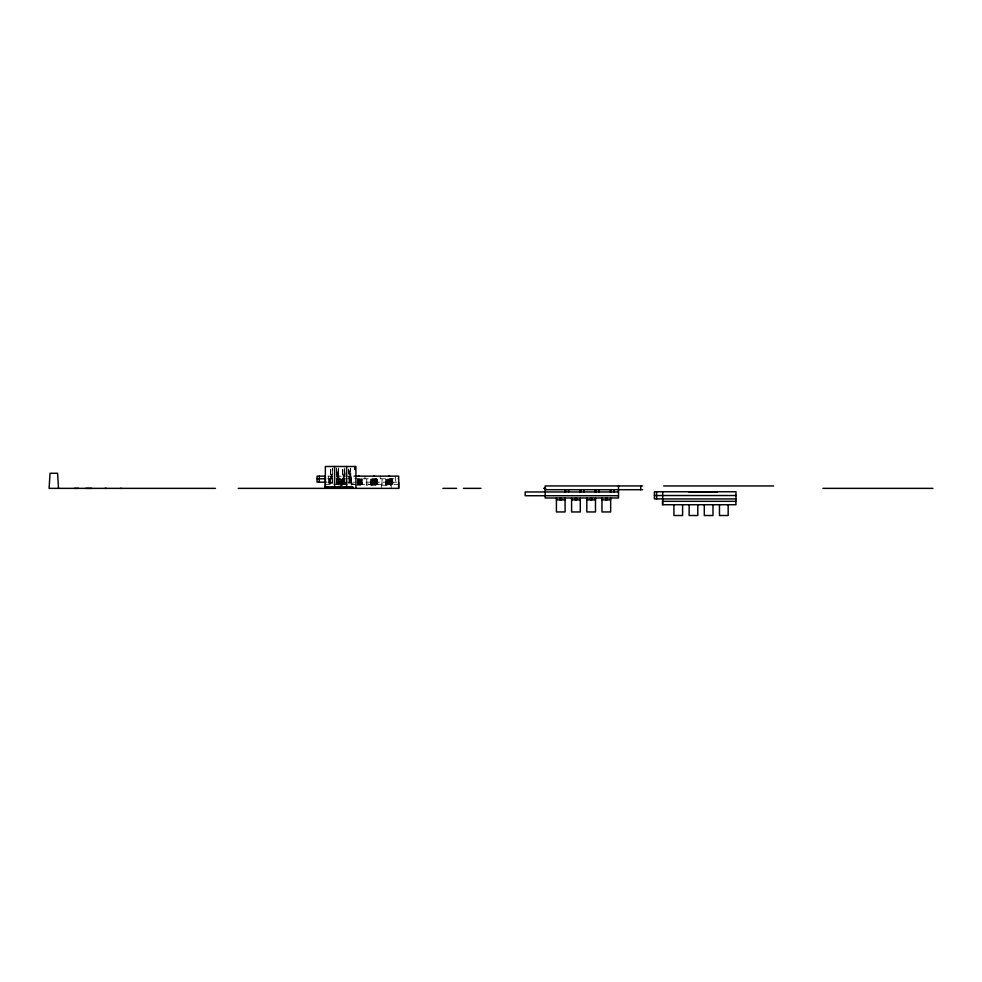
<?xml version="1.0" encoding="UTF-8"?>
<svg xmlns="http://www.w3.org/2000/svg" width="982" height="982" viewBox="0 0 982 982"><rect width="100%" height="100%" fill="white"/><g stroke="black" fill="none" stroke-linecap="round" stroke-linejoin="round"><path stroke-width="0.74" stroke-dasharray="4.91 3.68" d="M328.369 482.174L328.369 478.786M328.516 478.786L328.516 476.147M330.406 476.147L330.369 484.592M331.388 478.786L331.388 476.147M332.26 476.147L332.26 484.592M336.396 484.065L336.396 478.786M340.103 484.065L340.103 478.786M340.926 484.065L340.95 476.147M341.675 484.065L341.675 478.786M342.153 484.065L342.325 478.786M342.62 484.065L342.62 478.786M343.086 484.065L343.086 478.786M343.221 476.147L343.27 478.786L344.007 478.786L344.007 476.147M343.54 484.065L343.54 478.786M343.97 484.065L343.97 478.786M344.387 484.065L344.387 478.786M344.792 484.065L344.792 478.786M348.757 476.147L348.757 478.786L398.667 478.786M349.776 478.786L349.788 476.147M351.028 478.786L351.028 476.147M351.581 484.065L351.581 478.786M357.338 484.065L357.338 478.786M357.509 484.065L357.509 478.786M357.804 484.065L357.816 478.786M358.27 484.065L358.27 478.786M358.725 484.065L358.725 478.786M359.167 484.065L359.167 478.786M359.584 484.065L359.584 478.786M359.977 484.065L359.977 478.786M360.345 484.065L360.345 478.786M356.712 485.268L360.787 485.268L360.689 478.786M360.787 484.065L360.787 482.174M361.008 484.065L361.008 478.786M361.278 484.065L361.278 478.786M361.523 484.065L361.523 478.786M361.732 484.065L361.732 478.786M361.892 478.786L361.892 484.065L362.149 478.786M362.603 484.592L362.579 482.174M364.973 478.786L364.973 476.147M366.777 484.065L366.777 478.786M370.484 484.065L370.484 478.786M371.294 484.065L371.294 478.786M372.055 484.065L372.055 478.786M372.534 484.065L372.534 478.786M372.706 484.065L372.706 478.786M373 484.065L373 478.786M373.467 484.065L373.467 478.786M373.909 484.065L373.909 478.786M374.351 484.065L374.351 478.786M374.768 484.065L374.768 478.786M375.161 484.065L375.161 478.786M375.541 484.065L375.541 478.786M377.788 484.592L366.47 484.065L366.47 485.268L375.983 485.268L375.885 478.786M375.983 484.065L375.983 482.174M376.192 484.065L376.192 478.786M376.474 484.065L376.474 478.786M376.707 484.065L376.707 478.786M376.916 484.065L377.088 478.786M377.211 484.065L377.297 478.786L377.333 484.065M377.763 484.065L377.763 482.174M380.169 478.786L380.169 476.147M381.667 488.361L381.667 484.065L392.984 484.592M381.961 484.065L382.084 478.786M385.668 484.065L385.668 478.786M386.491 484.065L386.491 478.786M387.239 484.065L387.239 478.786M387.718 484.065L387.718 478.786M387.89 484.065L387.89 478.786M388.185 484.065L388.185 478.786M388.651 484.065L388.651 478.786M389.105 484.065L389.105 478.786M389.535 484.065L389.535 478.786M389.952 484.065L389.952 478.786M390.357 484.065L390.357 478.786M390.726 484.065L390.726 478.786M391.167 488.361L391.069 478.786M391.376 484.065L391.376 478.786M391.658 484.065L391.658 478.786M391.904 484.065L391.904 478.786M392.113 484.065L392.113 478.786M392.272 484.065L392.395 478.786M392.481 484.065L392.518 478.786M392.947 484.065L392.947 482.174M395.464 476.147L395.464 484.592M329.878 483.083L330.824 467.997L330.504 483.083L332.702 467.997L331.265 483.083M332.235 483.083L332.665 469.506M344.301 483.083L344.731 469.506M336.347 471.016L336.482 467.997L338.68 483.083L338.36 467.997L339.306 483.083M330.038 483.083L330.824 467.997M342.104 483.083L342.89 467.997L342.583 483.083L344.78 467.997M341.945 483.083L342.792 469.506M343.332 483.083L344.633 469.506M342.129 485.403L345.099 473.766M342.092 485.12L345.087 473.655M341.085 484.347L345.148 471.986M327.865 476.147L353.79 476.147M327.595 478.786L334.261 478.786M335.819 478.786L347.37 478.786M327.706 482.174L355.901 482.174M357.411 482.174L398.667 482.174M328.369 483.083L332.984 483.083M335.807 483.083L346.658 483.083M348.266 483.083L352.882 483.083M336.09 484.065L345.603 484.065M362.579 484.065L351.286 484.065L351.286 485.268M325.349 484.592L398.667 484.592M381.667 485.268L391.167 485.268M336.151 473.766L339.121 485.403M336.74 469.506L339.146 483.083L338.36 467.997M348.77 469.506L350.746 483.083L350.427 467.997L351.212 483.083L348.549 467.997L349.997 483.083M336.617 469.506L337.931 483.083M350.525 469.506L351.372 483.083M348.598 469.506L349.015 483.083M336.531 469.506L336.949 483.083M387.055 482.174L387.055 485.268M385.926 482.174L385.926 485.268M371.871 482.174L371.871 485.268M370.742 482.174L370.742 485.268M329.498 478.786L329.498 484.592M340.361 482.174L340.361 485.268L340.361 482.174M341.49 482.174L341.49 485.268L341.49 482.174"/><path stroke-width="1.47" d="M319.322 482.174L319.248 476.147M238.27 488.361L398.667 488.361L398.667 476.147L354.379 476.147M556.413 497.997L556.413 511.953L565.092 511.953L565.092 497.997M571.598 497.997L571.598 511.953L580.276 511.953L580.276 497.997M586.806 497.997L586.806 511.953L595.485 511.953L595.485 497.997M601.978 497.997L601.978 511.953L610.657 511.953L610.657 497.997M656.577 495.529L656.577 491.749M662.69 504.723L662.69 491.749M673.922 504.957L673.922 515.513L682.6 515.513L682.6 504.957M689.119 504.957L689.119 515.513L697.785 515.513L697.785 504.957M704.303 504.957L704.303 515.513L712.981 515.513L712.981 504.957M719.487 504.957L719.487 515.513L728.165 515.513L728.165 504.957M736.009 495.529L654.417 495.529L654.393 491.749L736.009 491.749L736.009 501.336L662.69 501.336M354.981 469.396L355.079 466.487L354.981 469.531M358.442 476.147L359.203 476.147M373.639 476.147L374.4 476.147M388.835 476.147L389.608 476.147M317.076 478.786L325.508 478.786M326.11 482.174L317.076 482.174L317.051 476.147L325.275 476.147L325.349 488.361L325.349 466.487L355.901 466.487L355.901 488.361M642.633 485.93L545.182 485.93L545.182 497.997L618.5 497.997L618.5 485.93M663.672 485.943L773.669 485.943M325.349 486.839L352.882 486.839L352.882 488.349M325.349 487.072L328.369 487.072M325.349 487.219L328.369 487.219M325.349 487.403L328.369 487.403M325.349 487.612L328.369 487.612M75.798 488.361L74.595 488.361M325.349 487.808L328.369 487.808M76.657 488.361L78.45 488.361M121.363 488.361L120.614 488.361M325.349 488.14L328.369 488.14M215.451 488.361L49.1 488.361L50.045 473.275L57.582 473.275L58.527 488.361M442.894 488.361L456.655 488.361M463.418 488.361L480.971 488.361M543.672 488.336L545.734 488.336M822.904 488.361L932.9 488.361M85.839 488.361L91.878 488.361M104.976 488.361L106.437 488.361M545.182 489.699L642.633 489.699M618.5 491.957L525.186 491.957L525.186 495.726L618.5 495.726M689.069 492.142L702.83 492.142M703.308 492.142L717.069 492.142M736.009 498.917L654.417 498.917L654.393 495.529M556.413 499.875L565.092 499.875M571.598 499.875L580.276 499.875M586.806 499.875L595.485 499.875M601.978 499.875L610.657 499.875M735.837 501.336L736.009 504.723L662.531 504.723L662.531 501.336M656.651 495.529L656.651 498.917M640.743 485.93L640.743 489.699M614.18 489.699L614.18 491.957M611.16 489.699L611.16 491.957M610.706 489.699L610.706 491.957M610.411 489.699L610.411 491.957M606.876 497.997L606.876 499.875M605.747 497.997L605.747 499.875M598.983 489.699L598.983 491.957M595.964 489.699L595.964 491.957M595.497 489.699L595.497 491.957M595.215 489.699L595.215 491.957M591.716 497.997L591.716 499.875M590.587 497.997L590.587 499.875M583.787 489.699L583.787 491.957M580.767 489.699L580.767 491.957M580.301 489.699L580.301 491.957M580.018 489.699L580.018 491.957M576.508 497.997L576.508 499.875M575.378 497.997L575.378 499.875M568.59 489.699L568.59 491.957M565.571 489.699L565.571 491.957M565.104 489.699L565.104 491.957M564.81 489.699L564.81 491.957M561.311 497.997L561.311 499.875M560.182 497.997L560.182 499.875M398.667 482.174L398.667 488.361M349.862 486.839L349.862 488.349M346.658 466.487L346.658 488.361M345.148 486.839L345.148 488.349M340.251 486.839L340.251 488.349M337.992 486.839L337.992 488.349M334.592 466.487L334.592 488.361M333.082 486.839L333.082 488.349M328.369 486.839L328.369 488.349M338.385 487.403C339.306 490.288 340.631 485.366 338.385 487.403C339.306 490.288 340.631 485.366 338.385 487.403"/></g></svg>
